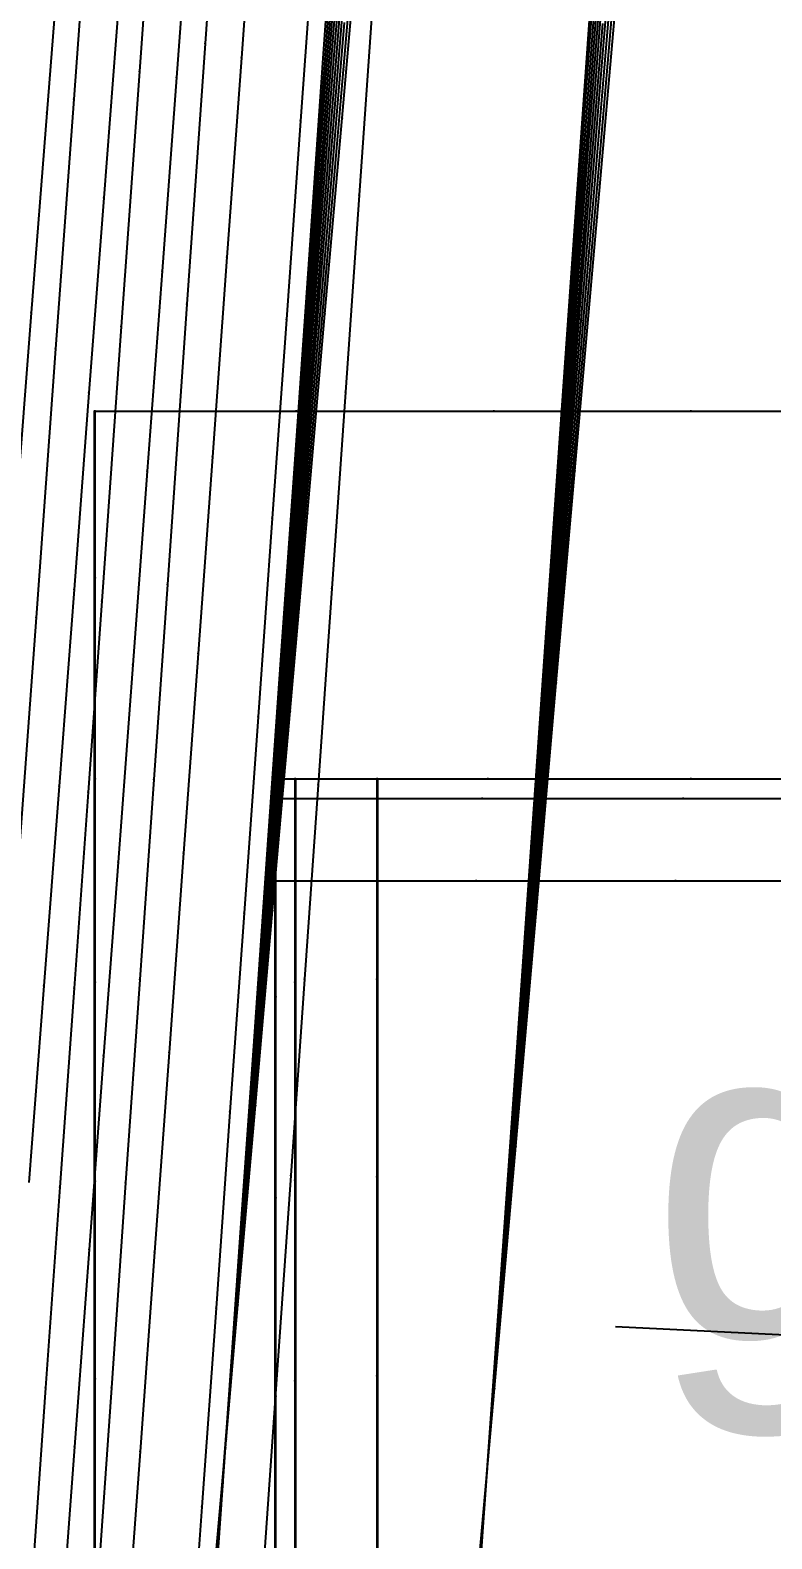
# Model space of a CAD drawing. Extents: x -2408 to 1029, y -526 to 2095.
# Drawn here: x 351.4 to 408.8, y 286.4 to 403.1 of the extents above; entities that cross this region are included whole.
import ezdxf

# ---------------------------------------------------------------- set-up
doc = ezdxf.new("R2010")
doc.units = 0
doc.layers.add('TEXT', color=7, linetype='Continuous')

# ---------------------------------------------------------------- blocks, each defined once
blk = doc.blocks.new(' -30')
at = {"layer": '1'}
for points in [[(363.353195, 456.552738), (363.353195, 471.61011), (363.353195, 486.88547), (363.353195, 502.272308), (363.353195, 518.003273), (363.353195, 533.55951), (363.353195, 546.451263), (378.931345, 546.451263), (394.208781, 546.451263), (409.447392, 546.451263), (424.724832, 546.451263), (440.002271, 546.451263), (455.366472, 546.451263), (470.657582, 546.451263), (478.035278, 546.451263), (478.035278, 518.003273), (478.035278, 400.671844)], [(-62.616455, -263.740033), (-61.268442, -248.379416), (-59.91503, -232.957276), (-58.596081, -217.927838), (-57.242668, -202.505697), (-55.888537, -187.075364), (-54.535126, -171.653236), (-53.20891, -156.540989), (-51.855499, -141.118854), (-50.532141, -126.039166), (-49.17873, -110.617033), (-47.835445, -95.310271), (-46.482034, -79.888139), (-45.152162, -64.734236), (-43.79875, -49.312103)]]:
    blk.add_lwpolyline(points, dxfattribs=at)
at = {"layer": '14'}
blk.add_lwpolyline([(377.323189, 403.973846), (377.323189, 408.932402), (377.323189, 423.927417), (377.323189, 438.905732), (377.323189, 454.422286), (377.323189, 470.256091), (377.323189, 485.591955), (377.323189, 501.153591), (377.323189, 518.003273), (393.747366, 518.003273), (409.447385, 518.003273), (425.024157, 518.003273), (440.491062, 518.003273), (455.351366, 518.003273), (464.065285, 518.003273), (464.065285, 403.973846), (455.429185, 403.973846), (440.589007, 403.973846), (425.125706, 403.973846), (409.39983, 403.973846), (393.716719, 403.973846)], close=True, dxfattribs=at)
blk.add_lwpolyline([(-42.430701, -266.159663), (-41.164423, -251.730409), (-39.762297, -235.753175), (-38.253435, -218.559679), (-36.666947, -200.481631), (-35.031942, -181.850737), (-33.377531, -162.998705), (-31.732823, -144.257242), (-30.126929, -125.958065), (-28.588957, -108.432862), (-27.148019, -92.013359), (-25.428021, -72.413963), (-24.001278, -56.156209)], dxfattribs=at)
at = {"layer": '2'}
for p in [(363.353195, 546.451263), (363.353195, 518.003273), (377.323189, 518.003273), (378.847198, 518.003273), (385.197182, 518.003273), (377.323189, 516.479263), (377.323189, 510.12928)]:
    blk.add_point(p, dxfattribs=at)
at = {"layer": '3'}
for p in [(378.931345, 546.451263), (394.208781, 546.451263), (409.447392, 546.451263), (363.353195, 533.55951), (393.747366, 518.003273), (409.447385, 518.003273), (393.313043, 516.479263), (408.85659, 516.479263), (392.852695, 510.12928), (408.260334, 510.12928), (363.353195, 502.272308), (378.847198, 502.284653), (385.197182, 502.519689), (377.323189, 501.153591), (363.353195, 486.88547), (378.847198, 486.964691), (385.197182, 487.217317), (377.323189, 485.591955), (363.353195, 471.61011), (385.197182, 471.820325), (378.847198, 471.449667), (377.323189, 470.256091), (-45.152162, -64.734236), (-25.428021, -72.413963), (-46.482034, -79.888139), (-27.148019, -92.013359), (-47.835445, -95.310271), (-28.588957, -108.432862), (-49.17873, -110.617033), (-30.126929, -125.958065), (-50.532141, -126.039166), (-51.855499, -141.118854), (-31.732823, -144.257242), (-53.20891, -156.540989), (-33.377531, -162.998705), (-54.535126, -171.653236)]:
    blk.add_point(p, dxfattribs=at)
at = {"layer": '7'}
blk.add_line((-24.008267, -158.213053), (3.509464, -159.577007), dxfattribs=at)
at = {"layer": '8'}
for points in [[(378.847198, 518.003273), (378.847198, 502.284653), (378.847198, 486.964691), (378.847198, 471.449667), (378.847198, 456.448309), (378.847198, 441.014543), (378.847198, 426.013186), (378.847198, 411.011835), (378.847198, 403.973846)], [(385.197182, 518.003273), (385.197182, 502.519689), (385.197182, 487.217317), (385.197182, 471.820325), (385.197182, 456.606662), (385.197182, 441.209679), (385.197182, 426.124157), (385.197182, 411.051486), (385.197182, 403.973846)], [(377.323189, 516.479263), (393.313043, 516.479263), (408.85659, 516.479263), (424.34422, 516.479263), (439.746466, 516.479263), (454.656583, 516.479263), (464.065285, 516.479263)], [(377.323189, 510.12928), (392.852695, 510.12928), (408.260334, 510.12928), (423.789274, 510.12928), (439.135788, 510.12928), (454.134317, 510.12928), (464.065285, 510.12928)]]:
    blk.add_lwpolyline(points, dxfattribs=at)
at = {"layer": 'TEXT', "color": 7}
blk.add_text('g01-30', height=25, dxfattribs=at).set_placement((406.32, 474.66))
blk = doc.blocks.new(' -31')
at = {"layer": '1'}
for points in [[(363.353195, 456.552738), (363.353195, 471.61011), (363.353195, 486.88547), (363.353195, 502.272308), (363.353195, 518.003273), (363.353195, 533.55951), (363.353195, 546.451263), (378.931345, 546.451263), (394.208781, 546.451263), (409.447392, 546.451263), (424.724832, 546.451263), (440.002271, 546.451263), (455.366472, 546.451263), (470.657582, 546.451263), (478.035278, 546.451263), (478.035278, 518.003273), (478.035278, 400.671844)], [(-62.055004, -259.569495), (-60.747751, -244.303919), (-59.426088, -228.870083), (-58.115096, -213.560837), (-56.800419, -198.208568), (-55.489426, -182.899325), (-54.178433, -167.590082), (-52.892138, -152.569269), (-51.577026, -137.211934), (-50.266034, -121.902688), (-48.955041, -106.593432), (-47.651656, -91.37302), (-46.340662, -76.063769), (-45.050275, -60.995155), (-43.739282, -45.685904)]]:
    blk.add_lwpolyline(points, dxfattribs=at)
at = {"layer": '14'}
blk.add_lwpolyline([(377.323189, 403.973846), (377.323189, 408.932402), (377.323189, 423.927417), (377.323189, 438.905732), (377.323189, 454.422286), (377.323189, 470.256091), (377.323189, 485.591955), (377.323189, 501.153591), (377.323189, 518.003273), (393.747366, 518.003273), (409.447385, 518.003273), (425.024157, 518.003273), (440.491062, 518.003273), (455.351366, 518.003273), (464.065285, 518.003273), (464.065285, 403.973846), (455.429185, 403.973846), (440.589007, 403.973846), (425.125706, 403.973846), (409.39983, 403.973846), (393.716719, 403.973846)], close=True, dxfattribs=at)
blk.add_lwpolyline([(-41.173751, -253.883908), (-39.769817, -237.489332), (-38.259009, -219.846726), (-36.670475, -201.296462), (-35.033361, -182.178911), (-33.376818, -162.834466), (-31.729988, -143.603458), (-30.122022, -124.82628), (-28.582067, -106.843302), (-27.139269, -89.994898), (-25.417053, -69.883554), (-23.98847, -53.201133)], dxfattribs=at)
at = {"layer": '2'}
for p in [(363.353195, 546.451263), (363.353195, 518.003273), (377.323189, 518.003273), (378.847198, 518.003273), (385.197182, 518.003273), (377.323189, 516.479263), (377.323189, 510.12928)]:
    blk.add_point(p, dxfattribs=at)
at = {"layer": '3'}
for p in [(378.931345, 546.451263), (394.208781, 546.451263), (409.447392, 546.451263), (363.353195, 533.55951), (393.747366, 518.003273), (409.447385, 518.003273), (393.313043, 516.479263), (408.85659, 516.479263), (392.852695, 510.12928), (408.260334, 510.12928), (363.353195, 502.272308), (378.847198, 502.284653), (385.197182, 502.519689), (377.323189, 501.153591), (363.353195, 486.88547), (378.847198, 486.964691), (385.197182, 487.217317), (377.323189, 485.591955), (363.353195, 471.61011), (385.197182, 471.820325), (378.847198, 471.449667), (377.323189, 470.256091), (-45.050275, -60.995155), (-25.417053, -69.883554), (-46.340662, -76.063769), (-27.139269, -89.994898), (-47.651656, -91.37302), (-48.955041, -106.593432), (-28.582067, -106.843302), (-50.266034, -121.902688), (-30.122022, -124.82628), (-51.577026, -137.211934), (-31.729988, -143.603458), (-52.892138, -152.569269), (-33.376818, -162.834466), (-54.178433, -167.590082)]:
    blk.add_point(p, dxfattribs=at)
at = {"layer": '7'}
blk.add_line((-24.008267, -158.213053), (3.509464, -159.577007), dxfattribs=at)
at = {"layer": '8'}
for points in [[(378.847198, 518.003273), (378.847198, 502.284653), (378.847198, 486.964691), (378.847198, 471.449667), (378.847198, 456.448309), (378.847198, 441.014543), (378.847198, 426.013186), (378.847198, 411.011835), (378.847198, 403.973846)], [(385.197182, 518.003273), (385.197182, 502.519689), (385.197182, 487.217317), (385.197182, 471.820325), (385.197182, 456.606662), (385.197182, 441.209679), (385.197182, 426.124157), (385.197182, 411.051486), (385.197182, 403.973846)], [(377.323189, 516.479263), (393.313043, 516.479263), (408.85659, 516.479263), (424.34422, 516.479263), (439.746466, 516.479263), (454.656583, 516.479263), (464.065285, 516.479263)], [(377.323189, 510.12928), (392.852695, 510.12928), (408.260334, 510.12928), (423.789274, 510.12928), (439.135788, 510.12928), (454.134317, 510.12928), (464.065285, 510.12928)]]:
    blk.add_lwpolyline(points, dxfattribs=at)
at = {"layer": 'TEXT', "color": 7}
blk.add_text('g01-31', height=25, dxfattribs=at).set_placement((406.32, 474.66))
blk = doc.blocks.new(' -32')
at = {"layer": '1'}
for points in [[(363.353195, 456.552738), (363.353195, 471.61011), (363.353195, 486.88547), (363.353195, 502.272308), (363.353195, 518.003273), (363.353195, 533.55951), (363.353195, 546.451263), (378.931345, 546.451263), (394.208781, 546.451263), (409.447392, 546.451263), (424.724832, 546.451263), (440.002271, 546.451263), (455.366472, 546.451263), (470.657582, 546.451263), (478.035278, 546.451263), (478.035278, 518.003273), (478.035278, 400.671844)], [(-61.484815, -254.970842), (-60.239866, -240.081928), (-58.96323, -224.81405), (-57.699529, -209.700867), (-56.422891, -194.432985), (-55.162551, -179.360005), (-53.885408, -164.086064), (-52.608772, -148.818207), (-51.332135, -133.550329), (-50.072358, -118.484087), (-48.793116, -103.185054), (-47.51648, -87.917185), (-46.235867, -72.60176), (-44.95923, -57.333887)]]:
    blk.add_lwpolyline(points, dxfattribs=at)
at = {"layer": '14'}
blk.add_lwpolyline([(377.323189, 403.973846), (377.323189, 408.932402), (377.323189, 423.927417), (377.323189, 438.905732), (377.323189, 454.422286), (377.323189, 470.256091), (377.323189, 485.591955), (377.323189, 501.153591), (377.323189, 518.003273), (393.747366, 518.003273), (409.447385, 518.003273), (425.024157, 518.003273), (440.491062, 518.003273), (455.351366, 518.003273), (464.065285, 518.003273), (464.065285, 403.973846), (455.429185, 403.973846), (440.589007, 403.973846), (425.125706, 403.973846), (409.39983, 403.973846), (393.716719, 403.973846)], close=True, dxfattribs=at)
blk.add_lwpolyline([(-42.046385, -266.361992), (-40.728198, -250.597191), (-39.283541, -233.319882), (-37.741602, -214.879135), (-36.131564, -195.623971), (-34.482614, -175.903425), (-32.823935, -156.066533), (-31.184713, -136.462332), (-29.594131, -117.439849), (-28.081377, -99.34813), (-26.675634, -82.536219), (-25.018216, -62.714404), (-23.672104, -46.615646)], dxfattribs=at)
at = {"layer": '2'}
for p in [(363.353195, 546.451263), (363.353195, 518.003273), (377.323189, 518.003273), (378.847198, 518.003273), (385.197182, 518.003273), (377.323189, 516.479263), (377.323189, 510.12928)]:
    blk.add_point(p, dxfattribs=at)
at = {"layer": '3'}
for p in [(378.931345, 546.451263), (394.208781, 546.451263), (409.447392, 546.451263), (363.353195, 533.55951), (393.747366, 518.003273), (409.447385, 518.003273), (393.313043, 516.479263), (408.85659, 516.479263), (392.852695, 510.12928), (408.260334, 510.12928), (363.353195, 502.272308), (378.847198, 502.284653), (385.197182, 502.519689), (377.323189, 501.153591), (363.353195, 486.88547), (378.847198, 486.964691), (385.197182, 487.217317), (377.323189, 485.591955), (363.353195, 471.61011), (385.197182, 471.820325), (378.847198, 471.449667), (377.323189, 470.256091), (-25.018216, -62.714404), (-46.235867, -72.60176), (-26.675634, -82.536219), (-47.51648, -87.917185), (-28.081377, -99.34813), (-48.793116, -103.185054), (-29.594131, -117.439849), (-50.072358, -118.484087), (-51.332135, -133.550329), (-31.184713, -136.462332), (-52.608772, -148.818207), (-32.823935, -156.066533), (-53.885408, -164.086064)]:
    blk.add_point(p, dxfattribs=at)
at = {"layer": '7'}
blk.add_line((-24.008267, -158.213053), (3.509464, -159.577007), dxfattribs=at)
at = {"layer": '8'}
for points in [[(378.847198, 518.003273), (378.847198, 502.284653), (378.847198, 486.964691), (378.847198, 471.449667), (378.847198, 456.448309), (378.847198, 441.014543), (378.847198, 426.013186), (378.847198, 411.011835), (378.847198, 403.973846)], [(385.197182, 518.003273), (385.197182, 502.519689), (385.197182, 487.217317), (385.197182, 471.820325), (385.197182, 456.606662), (385.197182, 441.209679), (385.197182, 426.124157), (385.197182, 411.051486), (385.197182, 403.973846)], [(377.323189, 516.479263), (393.313043, 516.479263), (408.85659, 516.479263), (424.34422, 516.479263), (439.746466, 516.479263), (454.656583, 516.479263), (464.065285, 516.479263)], [(377.323189, 510.12928), (392.852695, 510.12928), (408.260334, 510.12928), (423.789274, 510.12928), (439.135788, 510.12928), (454.134317, 510.12928), (464.065285, 510.12928)]]:
    blk.add_lwpolyline(points, dxfattribs=at)
at = {"layer": 'TEXT', "color": 7}
blk.add_text('g01-32', height=25, dxfattribs=at).set_placement((406.32, 474.66))
blk = doc.blocks.new(' -33')
at = {"layer": '1'}
for points in [[(363.353195, 456.552738), (363.353195, 471.61011), (363.353195, 486.88547), (363.353195, 502.272308), (363.353195, 518.003273), (363.353195, 533.55951), (363.353195, 546.451263), (378.931345, 546.451263), (394.208781, 546.451263), (409.447392, 546.451263), (424.724832, 546.451263), (440.002271, 546.451263), (455.366472, 546.451263), (470.657582, 546.451263), (478.035278, 546.451263), (478.035278, 518.003273), (478.035278, 400.671844)], [(-62.319356, -267.239636), (-61.064456, -251.878919), (-59.832761, -236.802251), (-58.577859, -221.441532), (-57.332091, -206.192597), (-56.077191, -190.831883), (-54.834655, -175.622509), (-53.579755, -160.261794), (-52.321054, -144.854568), (-51.066153, -129.493851), (-49.834457, -114.417185), (-48.579557, -99.056469), (-47.358103, -84.105153), (-46.103202, -68.744428), (-44.880903, -53.782761)]]:
    blk.add_lwpolyline(points, dxfattribs=at)
at = {"layer": '14'}
blk.add_lwpolyline([(377.323189, 403.973846), (377.323189, 408.932402), (377.323189, 423.927417), (377.323189, 438.905732), (377.323189, 454.422286), (377.323189, 470.256091), (377.323189, 485.591955), (377.323189, 501.153591), (377.323189, 518.003273), (393.747366, 518.003273), (409.447385, 518.003273), (425.024157, 518.003273), (440.491062, 518.003273), (455.351366, 518.003273), (464.065285, 518.003273), (464.065285, 403.973846), (455.429185, 403.973846), (440.589007, 403.973846), (425.125706, 403.973846), (409.39983, 403.973846), (393.716719, 403.973846)], close=True, dxfattribs=at)
blk.add_lwpolyline([(-42.05683, -268.771795), (-40.736945, -252.615636), (-39.290431, -234.909455), (-37.746507, -216.010922), (-36.134399, -196.277771), (-34.483326, -176.067667), (-32.822513, -155.738348), (-31.181181, -135.647478), (-29.588555, -116.152795), (-28.073854, -97.61197), (-26.666302, -80.382715), (-25.006752, -60.068841), (-23.658908, -43.570445)], dxfattribs=at)
at = {"layer": '2'}
for p in [(363.353195, 546.451263), (363.353195, 518.003273), (377.323189, 518.003273), (378.847198, 518.003273), (385.197182, 518.003273), (377.323189, 516.479263), (377.323189, 510.12928)]:
    blk.add_point(p, dxfattribs=at)
at = {"layer": '3'}
for p in [(378.931345, 546.451263), (394.208781, 546.451263), (409.447392, 546.451263), (363.353195, 533.55951), (393.747366, 518.003273), (409.447385, 518.003273), (393.313043, 516.479263), (408.85659, 516.479263), (392.852695, 510.12928), (408.260334, 510.12928), (363.353195, 502.272308), (378.847198, 502.284653), (385.197182, 502.519689), (377.323189, 501.153591), (363.353195, 486.88547), (378.847198, 486.964691), (385.197182, 487.217317), (377.323189, 485.591955), (363.353195, 471.61011), (385.197182, 471.820325), (378.847198, 471.449667), (377.323189, 470.256091), (-25.006752, -60.068841), (-46.103202, -68.744428), (-26.666302, -80.382715), (-47.358103, -84.105153), (-28.073854, -97.61197), (-48.579557, -99.056469), (-49.834457, -114.417185), (-29.588555, -116.152795), (-51.066153, -129.493851), (-31.181181, -135.647478), (-52.321054, -144.854568), (-32.822513, -155.738348), (-53.579755, -160.261794)]:
    blk.add_point(p, dxfattribs=at)
at = {"layer": '7'}
blk.add_line((-24.008267, -158.213053), (3.509464, -159.577007), dxfattribs=at)
at = {"layer": '8'}
for points in [[(378.847198, 518.003273), (378.847198, 502.284653), (378.847198, 486.964691), (378.847198, 471.449667), (378.847198, 456.448309), (378.847198, 441.014543), (378.847198, 426.013186), (378.847198, 411.011835), (378.847198, 403.973846)], [(385.197182, 518.003273), (385.197182, 502.519689), (385.197182, 487.217317), (385.197182, 471.820325), (385.197182, 456.606662), (385.197182, 441.209679), (385.197182, 426.124157), (385.197182, 411.051486), (385.197182, 403.973846)], [(377.323189, 516.479263), (393.313043, 516.479263), (408.85659, 516.479263), (424.34422, 516.479263), (439.746466, 516.479263), (454.656583, 516.479263), (464.065285, 516.479263)], [(377.323189, 510.12928), (392.852695, 510.12928), (408.260334, 510.12928), (423.789274, 510.12928), (439.135788, 510.12928), (454.134317, 510.12928), (464.065285, 510.12928)]]:
    blk.add_lwpolyline(points, dxfattribs=at)
at = {"layer": 'TEXT', "color": 7}
blk.add_text('g01-33', height=25, dxfattribs=at).set_placement((406.32, 474.66))
blk = doc.blocks.new(' -34')
at = {"layer": '1'}
for points in [[(363.353195, 456.552738), (363.353195, 471.61011), (363.353195, 486.88547), (363.353195, 502.272308), (363.353195, 518.003273), (363.353195, 533.55951), (363.353195, 546.451263), (378.931345, 546.451263), (394.208781, 546.451263), (409.447392, 546.451263), (424.724832, 546.451263), (440.002271, 546.451263), (455.366472, 546.451263), (470.657582, 546.451263), (478.035278, 546.451263), (478.035278, 518.003273), (478.035278, 400.671844)], [(-61.826106, -263.345104), (-60.628775, -248.353321), (-59.423152, -233.257727), (-58.203864, -217.991015), (-56.998239, -202.895399), (-55.782061, -187.667625), (-54.576437, -172.572013), (-53.344711, -157.14957), (-52.139088, -142.05396), (-50.933465, -126.958359), (-49.736135, -111.966576), (-48.490324, -96.367776), (-47.296939, -81.425406), (-46.051128, -65.82661), (-44.857406, -50.88001)]]:
    blk.add_lwpolyline(points, dxfattribs=at)
at = {"layer": '14'}
blk.add_lwpolyline([(377.323189, 403.973846), (377.323189, 408.932402), (377.323189, 423.927417), (377.323189, 438.905732), (377.323189, 454.422286), (377.323189, 470.256091), (377.323189, 485.591955), (377.323189, 501.153591), (377.323189, 518.003273), (393.747366, 518.003273), (409.447385, 518.003273), (425.024157, 518.003273), (440.491062, 518.003273), (455.351366, 518.003273), (464.065285, 518.003273), (464.065285, 403.973846), (455.429185, 403.973846), (440.589007, 403.973846), (425.125706, 403.973846), (409.39983, 403.973846), (393.716719, 403.973846)], close=True, dxfattribs=at)
blk.add_lwpolyline([(-40.745689, -254.634089), (-39.297317, -236.499015), (-37.751409, -217.142706), (-36.137229, -196.931564), (-34.484035, -176.231916), (-32.821088, -155.410165), (-31.177647, -134.832638), (-29.582974, -114.865739), (-28.066328, -95.875805), (-26.656968, -78.229211), (-24.995285, -57.423283)], dxfattribs=at)
at = {"layer": '2'}
for p in [(363.353195, 546.451263), (363.353195, 518.003273), (377.323189, 518.003273), (378.847198, 518.003273), (385.197182, 518.003273), (377.323189, 516.479263), (377.323189, 510.12928)]:
    blk.add_point(p, dxfattribs=at)
at = {"layer": '3'}
for p in [(378.931345, 546.451263), (394.208781, 546.451263), (409.447392, 546.451263), (363.353195, 533.55951), (393.747366, 518.003273), (409.447385, 518.003273), (393.313043, 516.479263), (408.85659, 516.479263), (392.852695, 510.12928), (408.260334, 510.12928), (363.353195, 502.272308), (378.847198, 502.284653), (385.197182, 502.519689), (377.323189, 501.153591), (363.353195, 486.88547), (378.847198, 486.964691), (385.197182, 487.217317), (377.323189, 485.591955), (363.353195, 471.61011), (385.197182, 471.820325), (378.847198, 471.449667), (377.323189, 470.256091), (-46.051128, -65.82661), (-26.656968, -78.229211), (-47.296939, -81.425406), (-48.490324, -96.367776), (-28.066328, -95.875805), (-49.736135, -111.966576), (-29.582974, -114.865739), (-50.933465, -126.958359), (-31.177647, -134.832638), (-52.139088, -142.05396), (-32.821088, -155.410165), (-53.344711, -157.14957), (-54.576437, -172.572013)]:
    blk.add_point(p, dxfattribs=at)
at = {"layer": '7'}
blk.add_line((-24.008267, -158.213053), (3.509464, -159.577007), dxfattribs=at)
at = {"layer": '8'}
for points in [[(378.847198, 518.003273), (378.847198, 502.284653), (378.847198, 486.964691), (378.847198, 471.449667), (378.847198, 456.448309), (378.847198, 441.014543), (378.847198, 426.013186), (378.847198, 411.011835), (378.847198, 403.973846)], [(385.197182, 518.003273), (385.197182, 502.519689), (385.197182, 487.217317), (385.197182, 471.820325), (385.197182, 456.606662), (385.197182, 441.209679), (385.197182, 426.124157), (385.197182, 411.051486), (385.197182, 403.973846)], [(377.323189, 516.479263), (393.313043, 516.479263), (408.85659, 516.479263), (424.34422, 516.479263), (439.746466, 516.479263), (454.656583, 516.479263), (464.065285, 516.479263)], [(377.323189, 510.12928), (392.852695, 510.12928), (408.260334, 510.12928), (423.789274, 510.12928), (439.135788, 510.12928), (454.134317, 510.12928), (464.065285, 510.12928)]]:
    blk.add_lwpolyline(points, dxfattribs=at)
at = {"layer": 'TEXT', "color": 7}
blk.add_text('g01-34', height=25, dxfattribs=at).set_placement((406.32, 474.66))
blk = doc.blocks.new(' -35')
at = {"layer": '1'}
for points in [[(363.353195, 456.552738), (363.353195, 471.61011), (363.353195, 486.88547), (363.353195, 502.272308), (363.353195, 518.003273), (363.353195, 533.55951), (363.353195, 546.451263), (378.931345, 546.451263), (394.208781, 546.451263), (409.447392, 546.451263), (424.724832, 546.451263), (440.002271, 546.451263), (455.366472, 546.451263), (470.657582, 546.451263), (478.035278, 546.451263), (478.035278, 518.003273), (478.035278, 400.671844)], [(-66.778436, -48.88447), (-67.97995, -64.324258), (-69.184953, -79.808849), (-70.386468, -95.248639)], [(-61.334851, -259.193508), (-60.15669, -244.112224), (-58.947935, -228.639329), (-57.769772, -213.558038), (-56.592683, -198.490496), (-55.373895, -182.88917), (-54.207329, -167.956315), (-52.988542, -152.354986), (-51.849061, -137.768841), (-50.630274, -122.167512), (-49.489065, -107.559232), (-48.310904, -92.47795), (-47.133816, -77.410409), (-45.915028, -61.809078), (-44.773956, -47.202583)]]:
    blk.add_lwpolyline(points, dxfattribs=at)
at = {"layer": '14'}
blk.add_lwpolyline([(377.323189, 403.973846), (377.323189, 408.932402), (377.323189, 423.927417), (377.323189, 438.905732), (377.323189, 454.422286), (377.323189, 470.256091), (377.323189, 485.591955), (377.323189, 501.153591), (377.323189, 518.003273), (393.747366, 518.003273), (409.447385, 518.003273), (425.024157, 518.003273), (440.491062, 518.003273), (455.351366, 518.003273), (464.065285, 518.003273), (464.065285, 403.973846), (455.429185, 403.973846), (440.589007, 403.973846), (425.125706, 403.973846), (409.39983, 403.973846), (393.716719, 403.973846)], close=True, dxfattribs=at)
blk.add_lwpolyline([(-40.754439, -256.652557), (-39.304207, -238.088582), (-37.756316, -218.274508), (-36.140064, -197.585364), (-34.484749, -176.39618), (-32.819667, -155.081986), (-31.174118, -134.017812), (-29.577398, -113.578688), (-28.058805, -94.139643), (-26.647636, -76.075707), (-24.98382, -54.777714)], dxfattribs=at)
at = {"layer": '2'}
for p in [(363.353195, 546.451263), (363.353195, 518.003273), (377.323189, 518.003273), (378.847198, 518.003273), (385.197182, 518.003273), (377.323189, 516.479263), (377.323189, 510.12928)]:
    blk.add_point(p, dxfattribs=at)
at = {"layer": '3'}
for p in [(378.931345, 546.451263), (394.208781, 546.451263), (409.447392, 546.451263), (363.353195, 533.55951), (393.747366, 518.003273), (409.447385, 518.003273), (393.313043, 516.479263), (408.85659, 516.479263), (392.852695, 510.12928), (408.260334, 510.12928), (363.353195, 502.272308), (378.847198, 502.284653), (385.197182, 502.519689), (377.323189, 501.153591), (363.353195, 486.88547), (378.847198, 486.964691), (385.197182, 487.217317), (377.323189, 485.591955), (363.353195, 471.61011), (385.197182, 471.820325), (378.847198, 471.449667), (377.323189, 470.256091), (-45.915028, -61.809078), (-67.97995, -64.324258), (-26.647636, -76.075707), (-47.133816, -77.410409), (-69.184953, -79.808849), (-48.310904, -92.47795), (-28.058805, -94.139643), (-49.489065, -107.559232), (-29.577398, -113.578688), (-50.630274, -122.167512), (-31.174118, -134.017812), (-51.849061, -137.768841), (-52.988542, -152.354986), (-32.819667, -155.081986), (-54.207329, -167.956315)]:
    blk.add_point(p, dxfattribs=at)
at = {"layer": '7'}
blk.add_line((-24.008267, -158.213053), (3.509464, -159.577007), dxfattribs=at)
at = {"layer": '8'}
for points in [[(378.847198, 518.003273), (378.847198, 502.284653), (378.847198, 486.964691), (378.847198, 471.449667), (378.847198, 456.448309), (378.847198, 441.014543), (378.847198, 426.013186), (378.847198, 411.011835), (378.847198, 403.973846)], [(385.197182, 518.003273), (385.197182, 502.519689), (385.197182, 487.217317), (385.197182, 471.820325), (385.197182, 456.606662), (385.197182, 441.209679), (385.197182, 426.124157), (385.197182, 411.051486), (385.197182, 403.973846)], [(377.323189, 516.479263), (393.313043, 516.479263), (408.85659, 516.479263), (424.34422, 516.479263), (439.746466, 516.479263), (454.656583, 516.479263), (464.065285, 516.479263)], [(377.323189, 510.12928), (392.852695, 510.12928), (408.260334, 510.12928), (423.789274, 510.12928), (439.135788, 510.12928), (454.134317, 510.12928), (464.065285, 510.12928)]]:
    blk.add_lwpolyline(points, dxfattribs=at)
at = {"layer": 'TEXT', "color": 7}
blk.add_text('g01-35', height=25, dxfattribs=at).set_placement((406.32, 474.66))
blk = doc.blocks.new(' -36')
at = {"layer": '1'}
for points in [[(363.353195, 456.552738), (363.353195, 471.61011), (363.353195, 486.88547), (363.353195, 502.272308), (363.353195, 518.003273), (363.353195, 533.55951), (363.353195, 546.451263), (378.931345, 546.451263), (394.208781, 546.451263), (409.447392, 546.451263), (424.724832, 546.451263), (440.002271, 546.451263), (455.366472, 546.451263), (470.657582, 546.451263), (478.035278, 546.451263), (478.035278, 518.003273), (478.035278, 400.671844)], [(-62.418501, -55.693406), (-63.576003, -70.91127), (-64.722561, -85.98524), (-65.880064, -101.203124), (-67.037566, -116.420989), (-68.210904, -131.84705), (-69.368407, -147.064914)], [(-61.145822, -258.714614), (-59.965376, -243.27477), (-58.793954, -227.952949), (-57.613508, -212.513101), (-56.461324, -197.442908), (-55.280878, -182.003064), (-54.128693, -166.932872), (-52.948248, -151.493047), (-51.778758, -136.196494), (-50.598314, -120.756668), (-49.42689, -105.434828), (-48.246445, -89.995), (-47.084343, -74.795094), (-45.863193, -58.822854), (-44.721266, -43.886838)]]:
    blk.add_lwpolyline(points, dxfattribs=at)
at = {"layer": '14'}
blk.add_lwpolyline([(377.323189, 403.973846), (377.323189, 408.932402), (377.323189, 423.927417), (377.323189, 438.905732), (377.323189, 454.422286), (377.323189, 470.256091), (377.323189, 485.591955), (377.323189, 501.153591), (377.323189, 518.003273), (393.747366, 518.003273), (409.447385, 518.003273), (425.024157, 518.003273), (440.491062, 518.003273), (455.351366, 518.003273), (464.065285, 518.003273), (464.065285, 403.973846), (455.429185, 403.973846), (440.589007, 403.973846), (425.125706, 403.973846), (409.39983, 403.973846), (393.716719, 403.973846)], close=True, dxfattribs=at)
blk.add_lwpolyline([(-41.662436, -270.432889), (-40.291833, -252.505847), (-38.803887, -233.044013), (-37.227936, -212.431096), (-35.593317, -191.050809), (-33.92936, -169.28681), (-32.265404, -147.52281), (-30.630784, -126.142524), (-29.054833, -105.529608), (-27.566889, -86.067783), (-26.196284, -68.140729), (-24.972356, -52.132153)], dxfattribs=at)
at = {"layer": '2'}
for p in [(363.353195, 546.451263), (363.353195, 518.003273), (377.323189, 518.003273), (378.847198, 518.003273), (385.197182, 518.003273), (377.323189, 516.479263), (377.323189, 510.12928)]:
    blk.add_point(p, dxfattribs=at)
at = {"layer": '3'}
for p in [(378.931345, 546.451263), (394.208781, 546.451263), (409.447392, 546.451263), (363.353195, 533.55951), (393.747366, 518.003273), (409.447385, 518.003273), (393.313043, 516.479263), (408.85659, 516.479263), (392.852695, 510.12928), (408.260334, 510.12928), (363.353195, 502.272308), (378.847198, 502.284653), (385.197182, 502.519689), (377.323189, 501.153591), (363.353195, 486.88547), (378.847198, 486.964691), (385.197182, 487.217317), (377.323189, 485.591955), (363.353195, 471.61011), (385.197182, 471.820325), (378.847198, 471.449667), (377.323189, 470.256091), (-45.863193, -58.822854), (-26.196284, -68.140729), (-63.576003, -70.91127), (-47.084343, -74.795094), (-64.722561, -85.98524), (-27.566889, -86.067783), (-48.246445, -89.995), (-65.880064, -101.203124), (-49.42689, -105.434828), (-29.054833, -105.529608), (-67.037566, -116.420989), (-50.598314, -120.756668), (-30.630784, -126.142524), (-68.210904, -131.84705), (-51.778758, -136.196494), (-32.265404, -147.52281), (-52.948248, -151.493047), (-54.128693, -166.932872), (-33.92936, -169.28681)]:
    blk.add_point(p, dxfattribs=at)
at = {"layer": '7'}
blk.add_line((-24.008267, -158.213053), (3.509464, -159.577007), dxfattribs=at)
at = {"layer": '8'}
for points in [[(378.847198, 518.003273), (378.847198, 502.284653), (378.847198, 486.964691), (378.847198, 471.449667), (378.847198, 456.448309), (378.847198, 441.014543), (378.847198, 426.013186), (378.847198, 411.011835), (378.847198, 403.973846)], [(385.197182, 518.003273), (385.197182, 502.519689), (385.197182, 487.217317), (385.197182, 471.820325), (385.197182, 456.606662), (385.197182, 441.209679), (385.197182, 426.124157), (385.197182, 411.051486), (385.197182, 403.973846)], [(377.323189, 516.479263), (393.313043, 516.479263), (408.85659, 516.479263), (424.34422, 516.479263), (439.746466, 516.479263), (454.656583, 516.479263), (464.065285, 516.479263)], [(377.323189, 510.12928), (392.852695, 510.12928), (408.260334, 510.12928), (423.789274, 510.12928), (439.135788, 510.12928), (454.134317, 510.12928), (464.065285, 510.12928)]]:
    blk.add_lwpolyline(points, dxfattribs=at)
at = {"layer": 'TEXT', "color": 7}
blk.add_text('g01-36', height=25, dxfattribs=at).set_placement((406.32, 474.66))
blk = doc.blocks.new(' -37')
at = {"layer": '1'}
for points in [[(363.353195, 456.552738), (363.353195, 471.61011), (363.353195, 486.88547), (363.353195, 502.272308), (363.353195, 518.003273), (363.353195, 533.55951), (363.353195, 546.451263), (378.931345, 546.451263), (394.208781, 546.451263), (409.447392, 546.451263), (424.724832, 546.451263), (440.002271, 546.451263), (455.366472, 546.451263), (470.657582, 546.451263), (478.035278, 546.451263), (478.035278, 518.003273), (478.035278, 400.671844)], [(-56.846135, -46.630441), (-57.959834, -61.60306), (-59.073531, -76.575659), (-60.22429, -92.046513), (-61.337987, -107.019113), (-62.474733, -122.301583), (-63.588432, -137.274201), (-64.70213, -152.2468), (-65.838876, -167.529269), (-66.952574, -182.501879), (-68.066272, -197.474488), (-69.217031, -212.94534), (-70.330728, -227.917937)], [(-61.551281, -266.065857), (-60.427986, -251.060959), (-59.297045, -235.953924), (-58.173751, -220.949029), (-57.032149, -205.699593), (-55.908856, -190.694718), (-54.777913, -175.587665), (-53.654619, -160.582767), (-52.507005, -145.253002), (-51.383711, -130.248104), (-50.24211, -114.998673), (-49.118816, -99.993788), (-47.979797, -84.778843), (-46.856502, -69.773948), (-45.731105, -54.740979)]]:
    blk.add_lwpolyline(points, dxfattribs=at)
at = {"layer": '14'}
blk.add_lwpolyline([(377.323189, 403.973846), (377.323189, 408.932402), (377.323189, 423.927417), (377.323189, 438.905732), (377.323189, 454.422286), (377.323189, 470.256091), (377.323189, 485.591955), (377.323189, 501.153591), (377.323189, 518.003273), (393.747366, 518.003273), (409.447385, 518.003273), (425.024157, 518.003273), (440.491062, 518.003273), (455.351366, 518.003273), (464.065285, 518.003273), (464.065285, 403.973846), (455.429185, 403.973846), (440.589007, 403.973846), (425.125706, 403.973846), (409.39983, 403.973846), (393.716719, 403.973846)], close=True, dxfattribs=at)
blk.add_lwpolyline([(-40.299975, -254.38507), (-38.810126, -234.483766), (-37.232159, -213.405387), (-35.595446, -191.54229), (-33.929359, -169.286815), (-32.263274, -147.031358), (-30.62656, -125.168242), (-29.048593, -104.089861), (-27.558744, -84.188556), (-26.186385, -65.856678), (-24.96089, -49.486595)], dxfattribs=at)
at = {"layer": '2'}
for p in [(363.353195, 546.451263), (363.353195, 518.003273), (377.323189, 518.003273), (378.847198, 518.003273), (385.197182, 518.003273), (377.323189, 516.479263), (377.323189, 510.12928)]:
    blk.add_point(p, dxfattribs=at)
at = {"layer": '3'}
for p in [(378.931345, 546.451263), (394.208781, 546.451263), (409.447392, 546.451263), (363.353195, 533.55951), (393.747366, 518.003273), (409.447385, 518.003273), (393.313043, 516.479263), (408.85659, 516.479263), (392.852695, 510.12928), (408.260334, 510.12928), (363.353195, 502.272308), (378.847198, 502.284653), (385.197182, 502.519689), (377.323189, 501.153591), (363.353195, 486.88547), (378.847198, 486.964691), (385.197182, 487.217317), (377.323189, 485.591955), (363.353195, 471.61011), (385.197182, 471.820325), (378.847198, 471.449667), (377.323189, 470.256091), (-57.959834, -61.60306), (-26.186385, -65.856678), (-46.856502, -69.773948), (-59.073531, -76.575659), (-47.979797, -84.778843), (-27.558744, -84.188556), (-60.22429, -92.046513), (-49.118816, -99.993788), (-29.048593, -104.089861), (-61.337987, -107.019113), (-50.24211, -114.998673), (-62.474733, -122.301583), (-30.62656, -125.168242), (-51.383711, -130.248104), (-63.588432, -137.274201), (-52.507005, -145.253002), (-32.263274, -147.031358), (-64.70213, -152.2468), (-53.654619, -160.582767), (-65.838876, -167.529269), (-33.929359, -169.286815)]:
    blk.add_point(p, dxfattribs=at)
at = {"layer": '7'}
blk.add_line((-24.008267, -158.213053), (3.509464, -159.577007), dxfattribs=at)
at = {"layer": '8'}
for points in [[(378.847198, 518.003273), (378.847198, 502.284653), (378.847198, 486.964691), (378.847198, 471.449667), (378.847198, 456.448309), (378.847198, 441.014543), (378.847198, 426.013186), (378.847198, 411.011835), (378.847198, 403.973846)], [(385.197182, 518.003273), (385.197182, 502.519689), (385.197182, 487.217317), (385.197182, 471.820325), (385.197182, 456.606662), (385.197182, 441.209679), (385.197182, 426.124157), (385.197182, 411.051486), (385.197182, 403.973846)], [(377.323189, 516.479263), (393.313043, 516.479263), (408.85659, 516.479263), (424.34422, 516.479263), (439.746466, 516.479263), (454.656583, 516.479263), (464.065285, 516.479263)], [(377.323189, 510.12928), (392.852695, 510.12928), (408.260334, 510.12928), (423.789274, 510.12928), (439.135788, 510.12928), (454.134317, 510.12928), (464.065285, 510.12928)]]:
    blk.add_lwpolyline(points, dxfattribs=at)
at = {"layer": 'TEXT', "color": 7}
blk.add_text('g01-37', height=25, dxfattribs=at).set_placement((406.32, 474.66))
blk = doc.blocks.new(' -38')
at = {"layer": '1'}
for points in [[(363.353195, 456.552738), (363.353195, 471.61011), (363.353195, 486.88547), (363.353195, 502.272308), (363.353195, 518.003273), (363.353195, 533.55951), (363.353195, 546.451263), (378.931345, 546.451263), (394.208781, 546.451263), (409.447392, 546.451263), (424.724832, 546.451263), (440.002271, 546.451263), (455.366472, 546.451263), (470.657582, 546.451263), (478.035278, 546.451263), (478.035278, 518.003273), (478.035278, 400.671844)], [(-51.811228, -44.66076), (-52.933849, -60.086616), (-54.056117, -75.50762), (-55.178737, -90.933475), (-56.286828, -106.159682), (-57.409448, -121.585519), (-58.532069, -137.011376), (-59.655531, -152.448799), (-60.778149, -167.874637), (-61.897461, -183.255028), (-63.02008, -198.680873), (-64.122376, -213.827451), (-65.244994, -229.253291), (-66.367614, -244.679141), (-67.489424, -260.09386), (-68.612044, -275.519705), (-69.711253, -290.623867)], [(-61.374045, -265.691257), (-60.261109, -250.515838), (-59.128669, -235.074469), (-58.019185, -219.94611), (-56.886746, -204.504754), (-55.756917, -189.098967), (-54.624477, -173.65759), (-53.504059, -158.380151), (-52.371619, -142.938777), (-51.270158, -127.919824), (-50.137718, -112.478447), (-49.024783, -97.30303), (-47.892343, -81.861652), (-46.767913, -66.529503), (-45.668068, -51.532587)]]:
    blk.add_lwpolyline(points, dxfattribs=at)
at = {"layer": '14'}
blk.add_lwpolyline([(377.323189, 403.973846), (377.323189, 408.932402), (377.323189, 423.927417), (377.323189, 438.905732), (377.323189, 454.422286), (377.323189, 470.256091), (377.323189, 485.591955), (377.323189, 501.153591), (377.323189, 518.003273), (393.747366, 518.003273), (409.447385, 518.003273), (425.024157, 518.003273), (440.491062, 518.003273), (455.351366, 518.003273), (464.065285, 518.003273), (464.065285, 403.973846), (455.429185, 403.973846), (440.589007, 403.973846), (425.125706, 403.973846), (409.39983, 403.973846), (393.716719, 403.973846)], close=True, dxfattribs=at)
for points in [[(-64.630184, -45.833818), (-65.899716, -63.278363), (-67.305439, -82.594321), (-68.818176, -103.380733), (-70.408737, -125.236525)], [(-41.239083, -268.958442), (-39.822487, -249.642469), (-38.298056, -228.85611), (-36.695197, -207.000338), (-35.597576, -192.033745), (-34.486885, -176.888937), (-33.371836, -161.6847), (-32.261145, -146.539893), (-30.62234, -124.19398), (-29.042355, -102.650114), (-27.5506, -82.309318), (-26.176487, -63.572616), (-24.949425, -46.84103)]]:
    blk.add_lwpolyline(points, dxfattribs=at)
at = {"layer": '2'}
for p in [(363.353195, 546.451263), (363.353195, 518.003273), (377.323189, 518.003273), (378.847198, 518.003273), (385.197182, 518.003273), (377.323189, 516.479263), (377.323189, 510.12928)]:
    blk.add_point(p, dxfattribs=at)
at = {"layer": '3'}
for p in [(378.931345, 546.451263), (394.208781, 546.451263), (409.447392, 546.451263), (363.353195, 533.55951), (393.747366, 518.003273), (409.447385, 518.003273), (393.313043, 516.479263), (408.85659, 516.479263), (392.852695, 510.12928), (408.260334, 510.12928), (363.353195, 502.272308), (378.847198, 502.284653), (385.197182, 502.519689), (377.323189, 501.153591), (363.353195, 486.88547), (378.847198, 486.964691), (385.197182, 487.217317), (377.323189, 485.591955), (363.353195, 471.61011), (385.197182, 471.820325), (378.847198, 471.449667), (377.323189, 470.256091), (-52.933849, -60.086616), (-65.899716, -63.278363), (-26.176487, -63.572616), (-46.767913, -66.529503), (-54.056117, -75.50762), (-67.305439, -82.594321), (-47.892343, -81.861652), (-27.5506, -82.309318), (-55.178737, -90.933475), (-49.024783, -97.30303), (-29.042355, -102.650114), (-68.818176, -103.380733), (-56.286828, -106.159682), (-50.137718, -112.478447), (-57.409448, -121.585519), (-30.62234, -124.19398), (-51.270158, -127.919824), (-58.532069, -137.011376), (-52.371619, -142.938777), (-32.261145, -146.539893), (-59.655531, -152.448799), (-53.504059, -158.380151), (-33.371836, -161.6847), (-60.778149, -167.874637), (-54.624477, -173.65759)]:
    blk.add_point(p, dxfattribs=at)
at = {"layer": '7'}
blk.add_line((-24.008267, -158.213053), (3.509464, -159.577007), dxfattribs=at)
at = {"layer": '8'}
for points in [[(378.847198, 518.003273), (378.847198, 502.284653), (378.847198, 486.964691), (378.847198, 471.449667), (378.847198, 456.448309), (378.847198, 441.014543), (378.847198, 426.013186), (378.847198, 411.011835), (378.847198, 403.973846)], [(385.197182, 518.003273), (385.197182, 502.519689), (385.197182, 487.217317), (385.197182, 471.820325), (385.197182, 456.606662), (385.197182, 441.209679), (385.197182, 426.124157), (385.197182, 411.051486), (385.197182, 403.973846)], [(377.323189, 516.479263), (393.313043, 516.479263), (408.85659, 516.479263), (424.34422, 516.479263), (439.746466, 516.479263), (454.656583, 516.479263), (464.065285, 516.479263)], [(377.323189, 510.12928), (392.852695, 510.12928), (408.260334, 510.12928), (423.789274, 510.12928), (439.135788, 510.12928), (454.134317, 510.12928), (464.065285, 510.12928)]]:
    blk.add_lwpolyline(points, dxfattribs=at)
at = {"layer": 'TEXT', "color": 7}
blk.add_text('g01-38', height=25, dxfattribs=at).set_placement((406.32, 474.66))
blk = doc.blocks.new(' -39')
at = {"layer": '1'}
for points in [[(363.353195, 456.552738), (363.353195, 471.61011), (363.353195, 486.88547), (363.353195, 502.272308), (363.353195, 518.003273), (363.353195, 533.55951), (363.353195, 546.451263), (378.931345, 546.451263), (394.208781, 546.451263), (409.447392, 546.451263), (424.724832, 546.451263), (440.002271, 546.451263), (455.366472, 546.451263), (470.657582, 546.451263), (478.035278, 546.451263), (478.035278, 518.003273), (478.035278, 400.671844)], [(-47.26383, -49.561821), (-48.359335, -64.94033), (-49.45484, -80.31884), (-50.549018, -95.678724), (-51.644522, -111.057234), (-52.725251, -126.228312), (-53.820757, -141.606824), (-54.901841, -156.782888), (-55.997346, -172.161399), (-57.078074, -187.332486), (-58.173579, -202.710995), (-59.27038, -218.107693), (-60.365885, -233.486202), (-61.461389, -248.864711), (-62.536286, -263.953912), (-63.631791, -279.332419), (-64.712761, -294.506884), (-65.808267, -309.885393), (-66.903773, -325.263905), (-68.011785, -340.817986), (-83.960582, -341.594764)], [(-60.981169, -262.212622), (-59.877888, -246.863432), (-58.773394, -231.49735), (-57.680081, -216.28681), (-56.575588, -200.920725), (-55.482244, -185.709765), (-54.377751, -170.343697), (-53.284437, -155.133151), (-52.179942, -139.767061), (-51.078603, -124.444859), (-49.97411, -109.078779), (-48.89256, -94.031883), (-47.788067, -78.665805), (-46.693746, -63.441231), (-45.589253, -48.075153)]]:
    blk.add_lwpolyline(points, dxfattribs=at)
at = {"layer": '14'}
blk.add_lwpolyline([(377.323189, 403.973846), (377.323189, 408.932402), (377.323189, 423.927417), (377.323189, 438.905732), (377.323189, 454.422286), (377.323189, 470.256091), (377.323189, 485.591955), (377.323189, 501.153591), (377.323189, 518.003273), (393.747366, 518.003273), (409.447385, 518.003273), (425.024157, 518.003273), (440.491062, 518.003273), (455.351366, 518.003273), (464.065285, 518.003273), (464.065285, 403.973846), (455.429185, 403.973846), (440.589007, 403.973846), (425.125706, 403.973846), (409.39983, 403.973846), (393.716719, 403.973846)], close=True, dxfattribs=at)
for points in [[(-59.550186, -43.303404), (-60.819717, -61.124854), (-62.225442, -80.858185), (-63.738177, -102.093688), (-64.791704, -116.882931), (-65.871173, -132.036323), (-66.967937, -147.432511), (-68.073349, -162.950088), (-69.178761, -178.467665), (-70.275525, -193.863853)], [(-41.248417, -271.111949), (-39.830014, -251.378655), (-38.303634, -230.143154), (-37.240605, -215.353937), (-36.1514, -200.200552), (-35.044743, -184.804371), (-33.929362, -169.28682), (-32.813979, -153.769249), (-31.707324, -138.373087), (-30.618118, -123.219702), (-29.036116, -101.210363), (-27.542457, -80.430079), (-26.166589, -61.288554), (-24.937961, -44.195469)]]:
    blk.add_lwpolyline(points, dxfattribs=at)
at = {"layer": '2'}
for p in [(363.353195, 546.451263), (363.353195, 518.003273), (377.323189, 518.003273), (378.847198, 518.003273), (385.197182, 518.003273), (377.323189, 516.479263), (377.323189, 510.12928)]:
    blk.add_point(p, dxfattribs=at)
at = {"layer": '3'}
for p in [(378.931345, 546.451263), (394.208781, 546.451263), (409.447392, 546.451263), (363.353195, 533.55951), (393.747366, 518.003273), (409.447385, 518.003273), (393.313043, 516.479263), (408.85659, 516.479263), (392.852695, 510.12928), (408.260334, 510.12928), (363.353195, 502.272308), (378.847198, 502.284653), (385.197182, 502.519689), (377.323189, 501.153591), (363.353195, 486.88547), (378.847198, 486.964691), (385.197182, 487.217317), (377.323189, 485.591955), (363.353195, 471.61011), (385.197182, 471.820325), (378.847198, 471.449667), (377.323189, 470.256091), (-60.819717, -61.124854), (-26.166589, -61.288554), (-46.693746, -63.441231), (-48.359335, -64.94033), (-47.788067, -78.665805), (-49.45484, -80.31884), (-27.542457, -80.430079), (-62.225442, -80.858185), (-48.89256, -94.031883), (-50.549018, -95.678724), (-29.036116, -101.210363), (-63.738177, -102.093688), (-49.97411, -109.078779), (-51.644522, -111.057234), (-64.791704, -116.882931), (-30.618118, -123.219702), (-51.078603, -124.444859), (-52.725251, -126.228312), (-65.871173, -132.036323), (-31.707324, -138.373087), (-52.179942, -139.767061), (-53.820757, -141.606824), (-66.967937, -147.432511), (-32.813979, -153.769249), (-53.284437, -155.133151), (-54.901841, -156.782888), (-68.073349, -162.950088), (-54.377751, -170.343697), (-33.929362, -169.28682), (-55.997346, -172.161399)]:
    blk.add_point(p, dxfattribs=at)
at = {"layer": '7'}
blk.add_line((-24.008267, -158.213053), (3.509464, -159.577007), dxfattribs=at)
at = {"layer": '8'}
for points in [[(378.847198, 518.003273), (378.847198, 502.284653), (378.847198, 486.964691), (378.847198, 471.449667), (378.847198, 456.448309), (378.847198, 441.014543), (378.847198, 426.013186), (378.847198, 411.011835), (378.847198, 403.973846)], [(385.197182, 518.003273), (385.197182, 502.519689), (385.197182, 487.217317), (385.197182, 471.820325), (385.197182, 456.606662), (385.197182, 441.209679), (385.197182, 426.124157), (385.197182, 411.051486), (385.197182, 403.973846)], [(377.323189, 516.479263), (393.313043, 516.479263), (408.85659, 516.479263), (424.34422, 516.479263), (439.746466, 516.479263), (454.656583, 516.479263), (464.065285, 516.479263)], [(377.323189, 510.12928), (392.852695, 510.12928), (408.260334, 510.12928), (423.789274, 510.12928), (439.135788, 510.12928), (454.134317, 510.12928), (464.065285, 510.12928)]]:
    blk.add_lwpolyline(points, dxfattribs=at)
at = {"layer": 'TEXT', "color": 7}
blk.add_text('g01-39', height=25, dxfattribs=at).set_placement((406.32, 474.66))
blk = doc.blocks.new(' -40')
at = {"layer": '1'}
for points in [[(363.353195, 456.552738), (363.353195, 471.61011), (363.353195, 486.88547), (363.353195, 502.272308), (363.353195, 518.003273), (363.353195, 533.55951), (363.353195, 546.451263), (378.931345, 546.451263), (394.208781, 546.451263), (409.447392, 546.451263), (424.724832, 546.451263), (440.002271, 546.451263), (455.366472, 546.451263), (470.657582, 546.451263), (478.035278, 546.451263), (478.035278, 518.003273), (478.035278, 400.671844)], [(-42.767851, -55.516657), (-43.827046, -70.699922), (-44.889935, -85.93614), (-45.949129, -101.119387), (-47.008325, -116.302652), (-48.057029, -131.335525), (-49.116223, -146.518771), (-50.16535, -161.557697), (-51.224546, -176.740962), (-52.273251, -191.773832), (-53.332446, -206.957082), (-54.398895, -222.244329), (-55.458089, -237.427587), (-56.517284, -252.610845), (-57.595127, -268.061416), (-58.654322, -283.244669), (-59.704674, -298.30116), (-60.763868, -313.48442), (-61.823063, -328.667675), (-62.915435, -344.326515), (-78.884858, -345.098581)], [(-60.483517, -257.02478), (-59.413992, -241.849848), (-58.356571, -226.846667), (-57.287044, -211.671721), (-56.229515, -196.667001), (-55.159988, -181.492049), (-54.102567, -166.488866), (-53.033042, -151.313935), (-51.963515, -136.138987), (-50.89402, -120.964486), (-49.808592, -105.563913), (-48.739066, -90.388973), (-47.648785, -74.919554), (-46.579259, -59.744614), (-45.489928, -44.28868)]]:
    blk.add_lwpolyline(points, dxfattribs=at)
at = {"layer": '14'}
blk.add_lwpolyline([(377.323189, 403.973846), (377.323189, 408.932402), (377.323189, 423.927417), (377.323189, 438.905732), (377.323189, 454.422286), (377.323189, 470.256091), (377.323189, 485.591955), (377.323189, 501.153591), (377.323189, 518.003273), (393.747366, 518.003273), (409.447385, 518.003273), (425.024157, 518.003273), (440.491062, 518.003273), (455.351366, 518.003273), (464.065285, 518.003273), (464.065285, 403.973846), (455.429185, 403.973846), (440.589007, 403.973846), (425.125706, 403.973846), (409.39983, 403.973846), (393.716719, 403.973846)], close=True, dxfattribs=at)
for points in [[(-54.470185, -40.772939), (-55.739716, -58.971309), (-57.145441, -79.121963), (-58.658175, -100.806576), (-59.711703, -115.908596), (-60.791174, -131.382505), (-61.887938, -147.104309), (-62.99335, -162.950068), (-64.098761, -178.795828), (-65.195526, -194.517631), (-66.274995, -209.991522), (-67.842857, -232.466376), (-69.323164, -253.686154)], [(-41.257747, -273.265457), (-39.837535, -253.114817), (-38.30921, -231.430216), (-37.244824, -216.32821), (-36.15423, -200.854335), (-35.046162, -185.132548), (-33.929359, -169.286823), (-32.812555, -153.441079), (-31.704488, -137.719291), (-30.613893, -122.245416), (-29.029875, -99.770612), (-27.534311, -78.550847), (-26.156689, -59.004492), (-24.926494, -41.549906)]]:
    blk.add_lwpolyline(points, dxfattribs=at)
at = {"layer": '2'}
for p in [(363.353195, 546.451263), (363.353195, 518.003273), (377.323189, 518.003273), (378.847198, 518.003273), (385.197182, 518.003273), (377.323189, 516.479263), (377.323189, 510.12928)]:
    blk.add_point(p, dxfattribs=at)
at = {"layer": '3'}
for p in [(378.931345, 546.451263), (394.208781, 546.451263), (409.447392, 546.451263), (363.353195, 533.55951), (393.747366, 518.003273), (409.447385, 518.003273), (393.313043, 516.479263), (408.85659, 516.479263), (392.852695, 510.12928), (408.260334, 510.12928), (363.353195, 502.272308), (378.847198, 502.284653), (385.197182, 502.519689), (377.323189, 501.153591), (363.353195, 486.88547), (378.847198, 486.964691), (385.197182, 487.217317), (377.323189, 485.591955), (363.353195, 471.61011), (385.197182, 471.820325), (378.847198, 471.449667), (377.323189, 470.256091), (-55.739716, -58.971309), (-26.156689, -59.004492), (-46.579259, -59.744614), (-43.827046, -70.699922), (-47.648785, -74.919554), (-57.145441, -79.121963), (-27.534311, -78.550847), (-44.889935, -85.93614), (-48.739066, -90.388973), (-29.029875, -99.770612), (-58.658175, -100.806576), (-45.949129, -101.119387), (-49.808592, -105.563913), (-59.711703, -115.908596), (-47.008325, -116.302652), (-50.89402, -120.964486), (-30.613893, -122.245416), (-60.791174, -131.382505), (-48.057029, -131.335525), (-51.963515, -136.138987), (-31.704488, -137.719291), (-49.116223, -146.518771), (-61.887938, -147.104309), (-53.033042, -151.313935), (-32.812555, -153.441079), (-50.16535, -161.557697), (-62.99335, -162.950068), (-54.102567, -166.488866), (-33.929359, -169.286823)]:
    blk.add_point(p, dxfattribs=at)
at = {"layer": '7'}
blk.add_line((-24.008267, -158.213053), (3.509464, -159.577007), dxfattribs=at)
at = {"layer": '8'}
for points in [[(378.847198, 518.003273), (378.847198, 502.284653), (378.847198, 486.964691), (378.847198, 471.449667), (378.847198, 456.448309), (378.847198, 441.014543), (378.847198, 426.013186), (378.847198, 411.011835), (378.847198, 403.973846)], [(385.197182, 518.003273), (385.197182, 502.519689), (385.197182, 487.217317), (385.197182, 471.820325), (385.197182, 456.606662), (385.197182, 441.209679), (385.197182, 426.124157), (385.197182, 411.051486), (385.197182, 403.973846)], [(377.323189, 516.479263), (393.313043, 516.479263), (408.85659, 516.479263), (424.34422, 516.479263), (439.746466, 516.479263), (454.656583, 516.479263), (464.065285, 516.479263)], [(377.323189, 510.12928), (392.852695, 510.12928), (408.260334, 510.12928), (423.789274, 510.12928), (439.135788, 510.12928), (454.134317, 510.12928), (464.065285, 510.12928)]]:
    blk.add_lwpolyline(points, dxfattribs=at)
at = {"layer": 'TEXT', "color": 7}
blk.add_text('g01-40', height=25, dxfattribs=at).set_placement((406.32, 474.66))

msp = doc.modelspace()

# ---------------------------------------------------------------- block references
at = {"layer": '1'}
for name, p in [(' -32', (420.69429, 460.98861)), (' -34', (420.69429, 460.98861)), (' -36', (420.69429, 460.98861)), (' -38', (420.69429, 460.98861)), (' -33', (420.69429, 460.98861)), (' -35', (420.69429, 460.98861)), (' -37', (420.69429, 460.98861)), (' -39', (420.69429, 460.98861)), (' -31', (420.69429, 460.98861)), (' -30', (420.69429, 460.98861)), (' -40', (420.69429, 460.98861)), (' -32', (-6.918598, -172.870121)), (' -38', (-6.951881, -172.870051)), (' -36', (-6.940789, -172.870126)), (' -34', (-6.929678, -172.869999)), (' -39', (-6.957418, -172.869929)), (' -37', (-6.946326, -172.869989)), (' -35', (-6.935229, -172.87)), (' -33', (-6.924133, -172.870029)), (' -31', (-6.913053, -172.870221)), (' -30', (-6.907502, -172.870213)), (' -40', (-6.962963, -172.869906))]:
    msp.add_blockref(name, p, dxfattribs=at)

doc.saveas('drawing.dxf')
